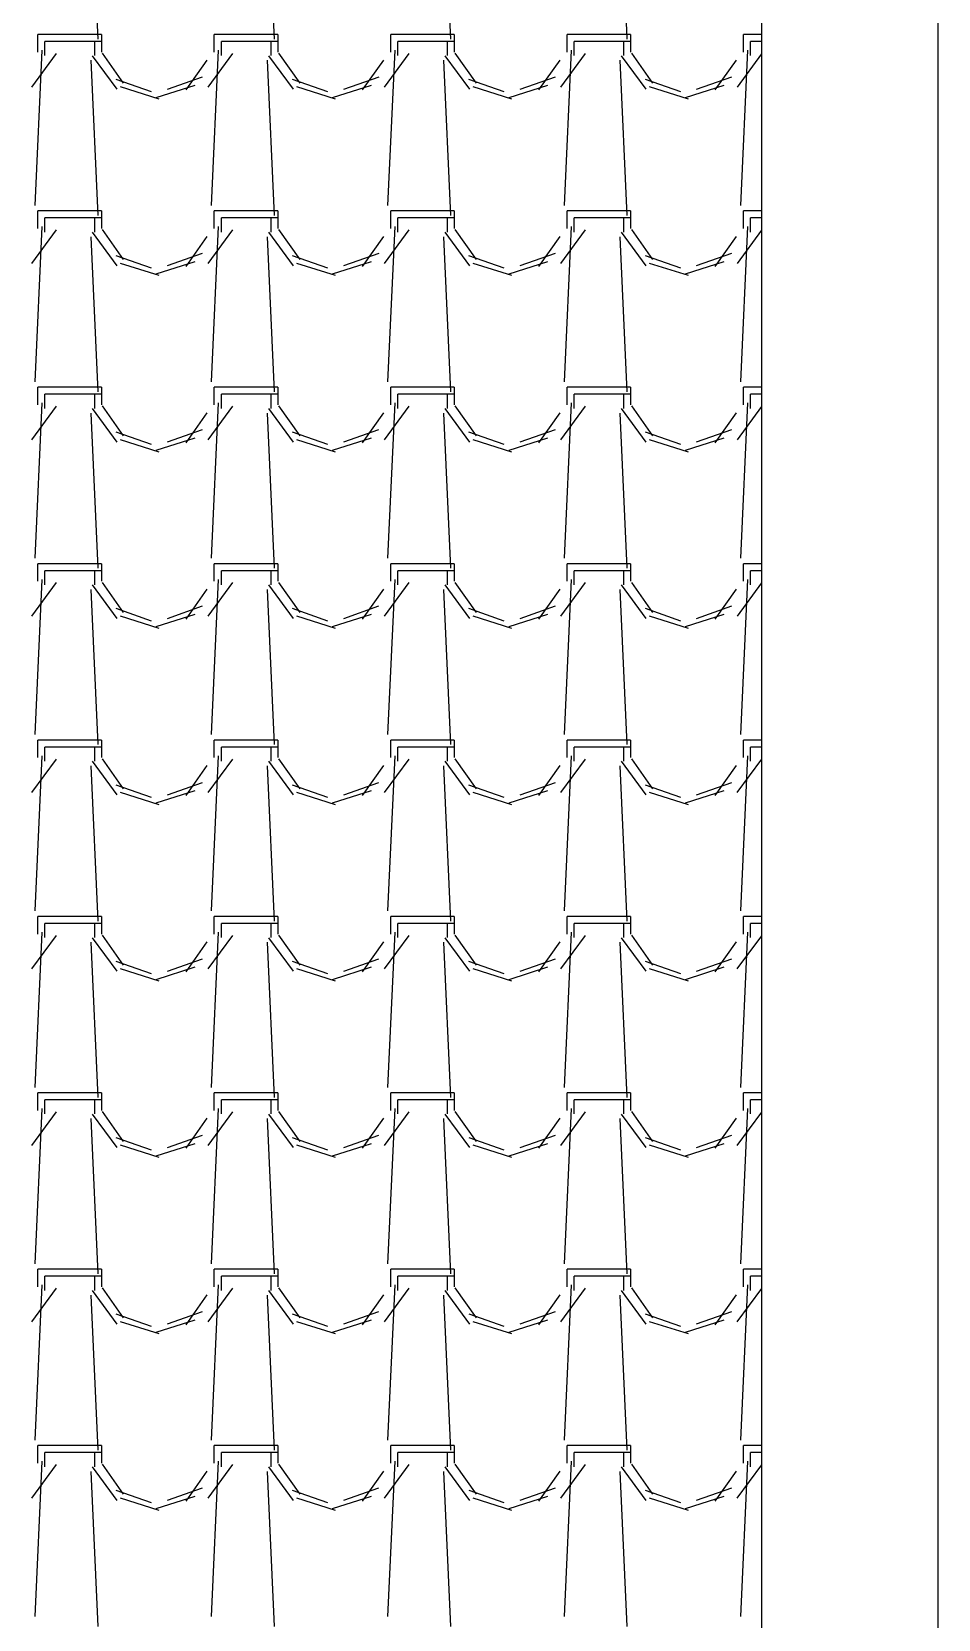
# Model space of a CAD drawing. Header units: millimetres. Extents: x 3923 to 4007, y 744 to 863.
# Drawn here: x 3939.782 to 3941.093, y 848.803 to 851.1 of the extents above; entities that cross this region are included whole.
import ezdxf

# ---------------------------------------------------------------- set-up
doc = ezdxf.new("R2010")
doc.units = ezdxf.units.MM
doc.layers.add('-HIDRO', color=8, linetype='Continuous')

msp = doc.modelspace()

# ---------------------------------------------------------------- linework, layer by layer
at = {"layer": '-HIDRO'}
for p, q in [((3940.838, 846.6512), (3940.838, 854.816)), ((3941.0931, 842.3136), (3941.0931, 854.816))]:
    msp.add_line(p, q, dxfattribs=at)
at = {"layer": '-HIDRO', "linetype": 'Continuous'}
for p, q in [((3939.8672, 851.3135), (3939.8774, 851.089)), ((3940.1224, 851.3135), (3940.1326, 851.089)), ((3940.3775, 851.3135), (3940.3877, 851.089)), ((3940.6327, 851.3135), (3940.6429, 851.089)), ((3939.8725, 851.0957), (3939.7908, 851.0957)), ((3939.7908, 851.0702), (3939.7908, 851.0957)), ((3939.8725, 851.0855), (3939.801, 851.0855)), ((3939.801, 851.0651), (3939.801, 851.0855)), ((3939.8827, 851.0957), (3939.8725, 851.0957)), ((3939.8725, 851.0855), (3939.8725, 851.0651)), ((3939.8827, 851.0855), (3939.8725, 851.0855)), ((3939.8827, 851.0957), (3939.8827, 851.0702)), ((3940.1276, 851.0957), (3940.046, 851.0957)), ((3940.046, 851.0702), (3940.046, 851.0957)), ((3940.1276, 851.0855), (3940.0562, 851.0855)), ((3940.0562, 851.0651), (3940.0562, 851.0855)), ((3940.1378, 851.0957), (3940.1276, 851.0957)), ((3940.1276, 851.0855), (3940.1276, 851.0651)), ((3940.1378, 851.0855), (3940.1276, 851.0855)), ((3940.1378, 851.0957), (3940.1378, 851.0702)), ((3940.3828, 851.0957), (3940.3011, 851.0957)), ((3940.3011, 851.0702), (3940.3011, 851.0957)), ((3940.3828, 851.0855), (3940.3113, 851.0855)), ((3940.3113, 851.0651), (3940.3113, 851.0855)), ((3940.393, 851.0957), (3940.3828, 851.0957)), ((3940.3828, 851.0855), (3940.3828, 851.0651)), ((3940.393, 851.0855), (3940.3828, 851.0855)), ((3940.393, 851.0957), (3940.393, 851.0702)), ((3940.6379, 851.0957), (3940.5563, 851.0957)), ((3940.5563, 851.0702), (3940.5563, 851.0957)), ((3940.6379, 851.0855), (3940.5665, 851.0855)), ((3940.5665, 851.0651), (3940.5665, 851.0855)), ((3940.6481, 851.0957), (3940.6379, 851.0957)), ((3940.6379, 851.0855), (3940.6379, 851.0651)), ((3940.6481, 851.0855), (3940.6379, 851.0855)), ((3940.6481, 851.0957), (3940.6481, 851.0702)), ((3940.838, 851.0957), (3940.8114, 851.0957)), ((3940.8114, 851.0702), (3940.8114, 851.0957)), ((3940.838, 851.0855), (3940.8216, 851.0855)), ((3940.8216, 851.0651), (3940.8216, 851.0855)), ((3939.782, 851.0197), (3939.8177, 851.0682)), ((3939.7966, 851.073), (3939.7864, 850.8484)), ((3939.8672, 851.0584), (3939.8774, 850.8338)), ((3939.8691, 851.0649), (3939.9048, 851.0164)), ((3939.8838, 851.0687), (3939.9144, 851.0253)), ((3940.0052, 851.0154), (3940.0358, 851.0587)), ((3940.0371, 851.0197), (3940.0728, 851.0682)), ((3940.0518, 851.073), (3940.0416, 850.8484)), ((3940.1224, 851.0584), (3940.1326, 850.8338)), ((3940.1242, 851.0649), (3940.16, 851.0164)), ((3940.139, 851.0687), (3940.1696, 851.0253)), ((3940.2603, 851.0154), (3940.291, 851.0587)), ((3940.2923, 851.0197), (3940.328, 851.0682)), ((3940.307, 851.073), (3940.2967, 850.8484)), ((3940.3775, 851.0584), (3940.3877, 850.8338)), ((3940.3794, 851.0649), (3940.4151, 851.0164)), ((3940.3941, 851.0687), (3940.4247, 851.0253)), ((3940.5155, 851.0154), (3940.5461, 851.0587)), ((3940.5474, 851.0197), (3940.5831, 851.0682)), ((3940.5621, 851.073), (3940.5519, 850.8484)), ((3940.6327, 851.0584), (3940.6429, 850.8338)), ((3940.6345, 851.0649), (3940.6703, 851.0164)), ((3940.6493, 851.0687), (3940.6799, 851.0253)), ((3940.7706, 851.0154), (3940.8013, 851.0587)), ((3940.8026, 851.0197), (3940.838, 851.0678)), ((3940.8173, 851.073), (3940.8071, 850.8484)), ((3939.9036, 851.031), (3939.9547, 851.0132)), ((3939.9781, 851.0166), (3940.0291, 851.0344)), ((3940.1588, 851.031), (3940.2098, 851.0132)), ((3940.2332, 851.0166), (3940.2843, 851.0344)), ((3940.4139, 851.031), (3940.465, 851.0132)), ((3940.4884, 851.0166), (3940.5394, 851.0344)), ((3940.6691, 851.031), (3940.7201, 851.0132)), ((3940.7435, 851.0166), (3940.7946, 851.0344)), ((3939.9096, 851.0203), (3939.9658, 851.0024)), ((3939.962, 851.0047), (3940.0182, 851.0225)), ((3940.1648, 851.0203), (3940.2209, 851.0024)), ((3940.2172, 851.0047), (3940.2733, 851.0225)), ((3940.4199, 851.0203), (3940.4761, 851.0024)), ((3940.4723, 851.0047), (3940.5285, 851.0225)), ((3940.6751, 851.0203), (3940.7312, 851.0024)), ((3940.7275, 851.0047), (3940.7836, 851.0225)), ((3939.8725, 850.8405), (3939.7908, 850.8405)), ((3939.7908, 850.815), (3939.7908, 850.8405)), ((3939.8725, 850.8303), (3939.801, 850.8303)), ((3939.801, 850.8099), (3939.801, 850.8303)), ((3939.8827, 850.8405), (3939.8725, 850.8405)), ((3939.8725, 850.8303), (3939.8725, 850.8099)), ((3939.8827, 850.8303), (3939.8725, 850.8303)), ((3939.8827, 850.8405), (3939.8827, 850.815)), ((3940.1276, 850.8405), (3940.046, 850.8405)), ((3940.046, 850.815), (3940.046, 850.8405)), ((3940.1276, 850.8303), (3940.0562, 850.8303)), ((3940.0562, 850.8099), (3940.0562, 850.8303)), ((3940.1378, 850.8405), (3940.1276, 850.8405)), ((3940.1276, 850.8303), (3940.1276, 850.8099)), ((3940.1378, 850.8303), (3940.1276, 850.8303)), ((3940.1378, 850.8405), (3940.1378, 850.815)), ((3940.3828, 850.8405), (3940.3011, 850.8405)), ((3940.3011, 850.815), (3940.3011, 850.8405)), ((3940.3828, 850.8303), (3940.3113, 850.8303)), ((3940.3113, 850.8099), (3940.3113, 850.8303)), ((3940.393, 850.8405), (3940.3828, 850.8405)), ((3940.3828, 850.8303), (3940.3828, 850.8099)), ((3940.393, 850.8303), (3940.3828, 850.8303)), ((3940.393, 850.8405), (3940.393, 850.815)), ((3940.6379, 850.8405), (3940.5563, 850.8405)), ((3940.5563, 850.815), (3940.5563, 850.8405)), ((3940.6379, 850.8303), (3940.5665, 850.8303)), ((3940.5665, 850.8099), (3940.5665, 850.8303)), ((3940.6481, 850.8405), (3940.6379, 850.8405)), ((3940.6379, 850.8303), (3940.6379, 850.8099)), ((3940.6481, 850.8303), (3940.6379, 850.8303)), ((3940.6481, 850.8405), (3940.6481, 850.815)), ((3940.838, 850.8405), (3940.8114, 850.8405)), ((3940.8114, 850.815), (3940.8114, 850.8405)), ((3940.838, 850.8303), (3940.8216, 850.8303)), ((3940.8216, 850.8099), (3940.8216, 850.8303)), ((3939.782, 850.7646), (3939.8177, 850.8131)), ((3939.7966, 850.8178), (3939.7864, 850.5933)), ((3939.8672, 850.8032), (3939.8774, 850.5787)), ((3939.8691, 850.8097), (3939.9048, 850.7612)), ((3939.8838, 850.8135), (3939.9144, 850.7701)), ((3940.0052, 850.7602), (3940.0358, 850.8036)), ((3940.0371, 850.7646), (3940.0728, 850.8131)), ((3940.0518, 850.8178), (3940.0416, 850.5933)), ((3940.1224, 850.8032), (3940.1326, 850.5787)), ((3940.1242, 850.8097), (3940.16, 850.7612)), ((3940.139, 850.8135), (3940.1696, 850.7701)), ((3940.2603, 850.7602), (3940.291, 850.8036)), ((3940.2923, 850.7646), (3940.328, 850.8131)), ((3940.307, 850.8178), (3940.2967, 850.5933)), ((3940.3775, 850.8032), (3940.3877, 850.5787)), ((3940.3794, 850.8097), (3940.4151, 850.7612)), ((3940.3941, 850.8135), (3940.4247, 850.7701)), ((3940.5155, 850.7602), (3940.5461, 850.8036)), ((3940.5474, 850.7646), (3940.5831, 850.8131)), ((3940.5621, 850.8178), (3940.5519, 850.5933)), ((3940.6327, 850.8032), (3940.6429, 850.5787)), ((3940.6345, 850.8097), (3940.6703, 850.7612)), ((3940.6493, 850.8135), (3940.6799, 850.7701)), ((3940.7707, 850.7602), (3940.8013, 850.8036)), ((3940.8026, 850.7646), (3940.838, 850.8127)), ((3940.8173, 850.8178), (3940.8071, 850.5933)), ((3939.9036, 850.7759), (3939.9547, 850.758)), ((3939.9781, 850.7614), (3940.0291, 850.7793)), ((3940.1588, 850.7759), (3940.2098, 850.758)), ((3940.2332, 850.7614), (3940.2843, 850.7793)), ((3940.4139, 850.7759), (3940.465, 850.758)), ((3940.4884, 850.7614), (3940.5394, 850.7793)), ((3940.6691, 850.7759), (3940.7201, 850.758)), ((3940.7435, 850.7614), (3940.7945, 850.7793)), ((3939.9096, 850.7651), (3939.9658, 850.7473)), ((3939.962, 850.7495), (3940.0182, 850.7674)), ((3940.1648, 850.7651), (3940.2209, 850.7473)), ((3940.2172, 850.7495), (3940.2733, 850.7674)), ((3940.4199, 850.7651), (3940.4761, 850.7473)), ((3940.4723, 850.7495), (3940.5285, 850.7674)), ((3940.6751, 850.7651), (3940.7312, 850.7473)), ((3940.7275, 850.7495), (3940.7836, 850.7674)), ((3939.8725, 850.5854), (3939.7908, 850.5854)), ((3939.7908, 850.5599), (3939.7908, 850.5854)), ((3939.8725, 850.5752), (3939.801, 850.5752)), ((3939.801, 850.5548), (3939.801, 850.5752)), ((3939.8827, 850.5854), (3939.8725, 850.5854)), ((3939.8725, 850.5752), (3939.8725, 850.5548)), ((3939.8827, 850.5752), (3939.8725, 850.5752)), ((3939.8827, 850.5854), (3939.8827, 850.5599)), ((3940.1276, 850.5854), (3940.046, 850.5854)), ((3940.046, 850.5599), (3940.046, 850.5854)), ((3940.1276, 850.5752), (3940.0562, 850.5752)), ((3940.0562, 850.5548), (3940.0562, 850.5752)), ((3940.1378, 850.5854), (3940.1276, 850.5854)), ((3940.1276, 850.5752), (3940.1276, 850.5548)), ((3940.1378, 850.5752), (3940.1276, 850.5752)), ((3940.1378, 850.5854), (3940.1378, 850.5599)), ((3940.3828, 850.5854), (3940.3011, 850.5854)), ((3940.3011, 850.5599), (3940.3011, 850.5854)), ((3940.3828, 850.5752), (3940.3113, 850.5752)), ((3940.3113, 850.5548), (3940.3113, 850.5752)), ((3940.393, 850.5854), (3940.3828, 850.5854)), ((3940.3828, 850.5752), (3940.3828, 850.5548)), ((3940.393, 850.5752), (3940.3828, 850.5752)), ((3940.393, 850.5854), (3940.393, 850.5599)), ((3940.6379, 850.5854), (3940.5563, 850.5854)), ((3940.5563, 850.5599), (3940.5563, 850.5854)), ((3940.6379, 850.5752), (3940.5665, 850.5752)), ((3940.5665, 850.5548), (3940.5665, 850.5752)), ((3940.6481, 850.5854), (3940.6379, 850.5854)), ((3940.6379, 850.5752), (3940.6379, 850.5548)), ((3940.6481, 850.5752), (3940.6379, 850.5752)), ((3940.6481, 850.5854), (3940.6481, 850.5599)), ((3940.838, 850.5854), (3940.8114, 850.5854)), ((3940.8114, 850.5599), (3940.8114, 850.5854)), ((3940.838, 850.5752), (3940.8216, 850.5752)), ((3940.8216, 850.5548), (3940.8216, 850.5752)), ((3939.782, 850.5094), (3939.8177, 850.5579)), ((3939.7966, 850.5627), (3939.7864, 850.3381)), ((3939.8672, 850.5481), (3939.8774, 850.3235)), ((3939.8691, 850.5546), (3939.9048, 850.5061)), ((3939.8838, 850.5584), (3939.9144, 850.515)), ((3940.0052, 850.5051), (3940.0358, 850.5484)), ((3940.0371, 850.5094), (3940.0728, 850.5579)), ((3940.0518, 850.5627), (3940.0416, 850.3381)), ((3940.1224, 850.5481), (3940.1326, 850.3235)), ((3940.1243, 850.5546), (3940.16, 850.5061)), ((3940.139, 850.5584), (3940.1696, 850.515)), ((3940.2603, 850.5051), (3940.291, 850.5484)), ((3940.2923, 850.5094), (3940.328, 850.5579)), ((3940.307, 850.5627), (3940.2967, 850.3381)), ((3940.3775, 850.5481), (3940.3877, 850.3235)), ((3940.3794, 850.5546), (3940.4151, 850.5061)), ((3940.3941, 850.5584), (3940.4247, 850.515)), ((3940.5155, 850.5051), (3940.5461, 850.5484)), ((3940.5474, 850.5094), (3940.5831, 850.5579)), ((3940.5621, 850.5627), (3940.5519, 850.3381)), ((3940.6327, 850.5481), (3940.6429, 850.3235)), ((3940.6345, 850.5546), (3940.6703, 850.5061)), ((3940.6493, 850.5584), (3940.6799, 850.515)), ((3940.7707, 850.5051), (3940.8013, 850.5485)), ((3940.8026, 850.5094), (3940.838, 850.5575)), ((3940.8173, 850.5627), (3940.8071, 850.3381)), ((3939.9781, 850.5063), (3940.0291, 850.5241)), ((3940.2332, 850.5063), (3940.2842, 850.5241)), ((3940.4884, 850.5063), (3940.5394, 850.5241)), ((3940.7435, 850.5063), (3940.7945, 850.5241)), ((3939.9036, 850.5207), (3939.9547, 850.5029)), ((3939.9096, 850.51), (3939.9658, 850.4921)), ((3939.962, 850.4944), (3940.0182, 850.5122)), ((3940.1588, 850.5207), (3940.2098, 850.5029)), ((3940.1648, 850.51), (3940.2209, 850.4921)), ((3940.2172, 850.4944), (3940.2733, 850.5122)), ((3940.4139, 850.5207), (3940.465, 850.5029)), ((3940.4199, 850.51), (3940.4761, 850.4921)), ((3940.4723, 850.4944), (3940.5285, 850.5122)), ((3940.6691, 850.5207), (3940.7201, 850.5029)), ((3940.6751, 850.51), (3940.7312, 850.4921)), ((3940.7275, 850.4944), (3940.7836, 850.5122)), ((3939.8725, 850.3302), (3939.7908, 850.3302)), ((3939.7908, 850.3047), (3939.7908, 850.3302)), ((3939.8725, 850.32), (3939.801, 850.32)), ((3939.801, 850.2996), (3939.801, 850.32)), ((3939.8827, 850.3302), (3939.8725, 850.3302)), ((3939.8725, 850.32), (3939.8725, 850.2996)), ((3939.8827, 850.32), (3939.8725, 850.32)), ((3939.8827, 850.3302), (3939.8827, 850.3047)), ((3940.1276, 850.3302), (3940.046, 850.3302)), ((3940.046, 850.3047), (3940.046, 850.3302)), ((3940.1276, 850.32), (3940.0562, 850.32)), ((3940.0562, 850.2996), (3940.0562, 850.32)), ((3940.1378, 850.3302), (3940.1276, 850.3302)), ((3940.1276, 850.32), (3940.1276, 850.2996)), ((3940.1378, 850.32), (3940.1276, 850.32)), ((3940.1378, 850.3302), (3940.1378, 850.3047)), ((3940.3828, 850.3302), (3940.3011, 850.3302)), ((3940.3011, 850.3047), (3940.3011, 850.3302)), ((3940.3828, 850.32), (3940.3113, 850.32)), ((3940.3113, 850.2996), (3940.3113, 850.32)), ((3940.393, 850.3302), (3940.3828, 850.3302)), ((3940.3828, 850.32), (3940.3828, 850.2996)), ((3940.393, 850.32), (3940.3828, 850.32)), ((3940.393, 850.3302), (3940.393, 850.3047)), ((3940.6379, 850.3302), (3940.5563, 850.3302)), ((3940.5563, 850.3047), (3940.5563, 850.3302)), ((3940.6379, 850.32), (3940.5665, 850.32)), ((3940.5665, 850.2996), (3940.5665, 850.32)), ((3940.6481, 850.3302), (3940.6379, 850.3302)), ((3940.6379, 850.32), (3940.6379, 850.2996)), ((3940.6481, 850.32), (3940.6379, 850.32)), ((3940.6481, 850.3302), (3940.6481, 850.3047)), ((3940.838, 850.3302), (3940.8114, 850.3302)), ((3940.8114, 850.3047), (3940.8114, 850.3302)), ((3940.838, 850.32), (3940.8216, 850.32)), ((3940.8216, 850.2996), (3940.8216, 850.32)), ((3939.782, 850.2543), (3939.8177, 850.3028)), ((3939.7966, 850.3075), (3939.7864, 850.083)), ((3939.8672, 850.2929), (3939.8774, 850.0684)), ((3939.8691, 850.2994), (3939.9048, 850.2509)), ((3939.8838, 850.3032), (3939.9144, 850.2598)), ((3940.0052, 850.2499), (3940.0358, 850.2933)), ((3940.0371, 850.2543), (3940.0728, 850.3028)), ((3940.0518, 850.3075), (3940.0416, 850.083)), ((3940.1224, 850.2929), (3940.1326, 850.0684)), ((3940.1243, 850.2994), (3940.16, 850.2509)), ((3940.139, 850.3032), (3940.1696, 850.2598)), ((3940.2603, 850.2499), (3940.291, 850.2933)), ((3940.2923, 850.2543), (3940.328, 850.3028)), ((3940.307, 850.3075), (3940.2967, 850.083)), ((3940.3775, 850.2929), (3940.3877, 850.0684)), ((3940.3794, 850.2994), (3940.4151, 850.2509)), ((3940.3941, 850.3032), (3940.4247, 850.2598)), ((3940.5155, 850.2499), (3940.5461, 850.2933)), ((3940.5474, 850.2543), (3940.5831, 850.3028)), ((3940.5621, 850.3075), (3940.5519, 850.083)), ((3940.6327, 850.2929), (3940.6429, 850.0684)), ((3940.6345, 850.2994), (3940.6703, 850.2509)), ((3940.6493, 850.3032), (3940.6799, 850.2598)), ((3940.7707, 850.2499), (3940.8013, 850.2933)), ((3940.8026, 850.2543), (3940.838, 850.3024)), ((3940.8173, 850.3075), (3940.8071, 850.083)), ((3939.9036, 850.2656), (3939.9547, 850.2477)), ((3939.9096, 850.2548), (3939.9658, 850.237)), ((3939.962, 850.2392), (3940.0182, 850.2571)), ((3939.9781, 850.2511), (3940.0291, 850.269)), ((3940.1588, 850.2656), (3940.2098, 850.2477)), ((3940.1648, 850.2548), (3940.2209, 850.237)), ((3940.2172, 850.2392), (3940.2733, 850.2571)), ((3940.2332, 850.2511), (3940.2842, 850.269)), ((3940.4139, 850.2656), (3940.465, 850.2477)), ((3940.4199, 850.2548), (3940.4761, 850.237)), ((3940.4723, 850.2392), (3940.5285, 850.2571)), ((3940.4884, 850.2511), (3940.5394, 850.269)), ((3940.6691, 850.2656), (3940.7201, 850.2477)), ((3940.6751, 850.2548), (3940.7312, 850.237)), ((3940.7275, 850.2392), (3940.7836, 850.2571)), ((3940.7435, 850.2511), (3940.7945, 850.269)), ((3939.8725, 850.0751), (3939.7908, 850.0751)), ((3939.7908, 850.0496), (3939.7908, 850.0751)), ((3939.8725, 850.0649), (3939.801, 850.0649)), ((3939.801, 850.0445), (3939.801, 850.0649)), ((3939.8827, 850.0751), (3939.8725, 850.0751)), ((3939.8725, 850.0649), (3939.8725, 850.0445)), ((3939.8827, 850.0649), (3939.8725, 850.0649)), ((3939.8827, 850.0751), (3939.8827, 850.0496)), ((3940.1276, 850.0751), (3940.046, 850.0751)), ((3940.046, 850.0496), (3940.046, 850.0751)), ((3940.1276, 850.0649), (3940.0562, 850.0649)), ((3940.0562, 850.0445), (3940.0562, 850.0649)), ((3940.1378, 850.0751), (3940.1276, 850.0751)), ((3940.1276, 850.0649), (3940.1276, 850.0445)), ((3940.1378, 850.0649), (3940.1276, 850.0649)), ((3940.1378, 850.0751), (3940.1378, 850.0496)), ((3940.3828, 850.0751), (3940.3011, 850.0751)), ((3940.3011, 850.0496), (3940.3011, 850.0751)), ((3940.3828, 850.0649), (3940.3113, 850.0649)), ((3940.3113, 850.0445), (3940.3113, 850.0649)), ((3940.393, 850.0751), (3940.3828, 850.0751)), ((3940.3828, 850.0649), (3940.3828, 850.0445)), ((3940.393, 850.0649), (3940.3828, 850.0649)), ((3940.393, 850.0751), (3940.393, 850.0496)), ((3940.6379, 850.0751), (3940.5563, 850.0751)), ((3940.5563, 850.0496), (3940.5563, 850.0751)), ((3940.6379, 850.0649), (3940.5665, 850.0649)), ((3940.5665, 850.0445), (3940.5665, 850.0649)), ((3940.6481, 850.0751), (3940.6379, 850.0751)), ((3940.6379, 850.0649), (3940.6379, 850.0445)), ((3940.6481, 850.0649), (3940.6379, 850.0649)), ((3940.6481, 850.0751), (3940.6481, 850.0496)), ((3940.838, 850.0751), (3940.8114, 850.0751)), ((3940.8114, 850.0496), (3940.8114, 850.0751)), ((3940.838, 850.0649), (3940.8216, 850.0649)), ((3940.8216, 850.0445), (3940.8216, 850.0649)), ((3939.782, 849.9991), (3939.8177, 850.0476)), ((3939.7966, 850.0524), (3939.7864, 849.8278)), ((3939.8691, 850.0443), (3939.9048, 849.9958)), ((3939.8838, 850.0481), (3939.9144, 850.0047)), ((3940.0371, 849.9991), (3940.0728, 850.0476)), ((3940.0518, 850.0524), (3940.0416, 849.8278)), ((3940.1243, 850.0443), (3940.16, 849.9958)), ((3940.139, 850.0481), (3940.1696, 850.0047)), ((3940.2923, 849.9991), (3940.328, 850.0476)), ((3940.307, 850.0524), (3940.2967, 849.8278)), ((3940.3794, 850.0443), (3940.4151, 849.9958)), ((3940.3941, 850.0481), (3940.4247, 850.0047)), ((3940.5474, 849.9991), (3940.5831, 850.0476)), ((3940.5621, 850.0524), (3940.5519, 849.8278)), ((3940.6345, 850.0443), (3940.6703, 849.9958)), ((3940.6493, 850.0481), (3940.6799, 850.0047)), ((3940.8025, 849.9991), (3940.838, 850.0472)), ((3940.8173, 850.0524), (3940.8071, 849.8278)), ((3939.8672, 850.0378), (3939.8774, 849.8132)), ((3940.0052, 849.9948), (3940.0358, 850.0381)), ((3940.1224, 850.0378), (3940.1326, 849.8132)), ((3940.2604, 849.9948), (3940.291, 850.0381)), ((3940.3775, 850.0378), (3940.3877, 849.8132)), ((3940.5155, 849.9948), (3940.5461, 850.0382)), ((3940.6327, 850.0378), (3940.6429, 849.8132)), ((3940.7707, 849.9948), (3940.8013, 850.0382)), ((3939.9036, 850.0104), (3939.9547, 849.9926)), ((3939.9096, 849.9997), (3939.9658, 849.9818)), ((3939.962, 849.9841), (3940.0182, 850.0019)), ((3939.9781, 849.9959), (3940.0291, 850.0138)), ((3940.1588, 850.0104), (3940.2098, 849.9926)), ((3940.1648, 849.9997), (3940.2209, 849.9818)), ((3940.2172, 849.9841), (3940.2733, 850.0019)), ((3940.2332, 849.9959), (3940.2842, 850.0138)), ((3940.4139, 850.0104), (3940.465, 849.9926)), ((3940.4199, 849.9997), (3940.4761, 849.9818)), ((3940.4723, 849.9841), (3940.5285, 850.0019)), ((3940.4884, 849.9959), (3940.5394, 850.0138)), ((3940.6691, 850.0104), (3940.7201, 849.9926)), ((3940.6751, 849.9997), (3940.7312, 849.9818)), ((3940.7275, 849.9841), (3940.7836, 850.0019)), ((3940.7435, 849.9959), (3940.7945, 850.0138)), ((3939.8725, 849.8199), (3939.7908, 849.8199)), ((3939.7908, 849.7944), (3939.7908, 849.8199)), ((3939.8827, 849.8199), (3939.8725, 849.8199)), ((3939.8827, 849.8199), (3939.8827, 849.7944)), ((3940.1276, 849.8199), (3940.046, 849.8199)), ((3940.046, 849.7944), (3940.046, 849.8199)), ((3940.1378, 849.8199), (3940.1276, 849.8199)), ((3940.1378, 849.8199), (3940.1378, 849.7944)), ((3940.3828, 849.8199), (3940.3011, 849.8199)), ((3940.3011, 849.7944), (3940.3011, 849.8199)), ((3940.393, 849.8199), (3940.3828, 849.8199)), ((3940.393, 849.8199), (3940.393, 849.7944)), ((3940.6379, 849.8199), (3940.5563, 849.8199)), ((3940.5563, 849.7944), (3940.5563, 849.8199)), ((3940.6481, 849.8199), (3940.6379, 849.8199)), ((3940.6481, 849.8199), (3940.6481, 849.7944)), ((3940.838, 849.8199), (3940.8114, 849.8199)), ((3940.8114, 849.7944), (3940.8114, 849.8199)), ((3939.782, 849.744), (3939.8177, 849.7925)), ((3939.7966, 849.7972), (3939.7864, 849.5727)), ((3939.8725, 849.8097), (3939.801, 849.8097)), ((3939.801, 849.7893), (3939.801, 849.8097)), ((3939.8691, 849.7891), (3939.9048, 849.7406)), ((3939.8725, 849.8097), (3939.8725, 849.7893)), ((3939.8827, 849.8097), (3939.8725, 849.8097)), ((3939.8838, 849.7929), (3939.9144, 849.7495)), ((3940.0371, 849.744), (3940.0728, 849.7925)), ((3940.0518, 849.7972), (3940.0416, 849.5727)), ((3940.1276, 849.8097), (3940.0562, 849.8097)), ((3940.0562, 849.7893), (3940.0562, 849.8097)), ((3940.1243, 849.7891), (3940.16, 849.7406)), ((3940.1276, 849.8097), (3940.1276, 849.7893)), ((3940.1378, 849.8097), (3940.1276, 849.8097)), ((3940.139, 849.7929), (3940.1696, 849.7495)), ((3940.2923, 849.744), (3940.328, 849.7925)), ((3940.307, 849.7972), (3940.2967, 849.5727)), ((3940.3828, 849.8097), (3940.3113, 849.8097)), ((3940.3113, 849.7893), (3940.3113, 849.8097)), ((3940.3794, 849.7891), (3940.4151, 849.7406)), ((3940.3828, 849.8097), (3940.3828, 849.7893)), ((3940.393, 849.8097), (3940.3828, 849.8097)), ((3940.3941, 849.7929), (3940.4247, 849.7495)), ((3940.5474, 849.744), (3940.5831, 849.7925)), ((3940.5621, 849.7972), (3940.5519, 849.5727)), ((3940.6379, 849.8097), (3940.5665, 849.8097)), ((3940.5665, 849.7893), (3940.5665, 849.8097)), ((3940.6346, 849.7891), (3940.6703, 849.7406)), ((3940.6379, 849.8097), (3940.6379, 849.7893)), ((3940.6481, 849.8097), (3940.6379, 849.8097)), ((3940.6493, 849.7929), (3940.6799, 849.7495)), ((3940.8025, 849.744), (3940.838, 849.7921)), ((3940.8173, 849.7972), (3940.8071, 849.5727)), ((3940.838, 849.8097), (3940.8216, 849.8097)), ((3940.8216, 849.7893), (3940.8216, 849.8097)), ((3939.8672, 849.7826), (3939.8774, 849.5581)), ((3940.0052, 849.7396), (3940.0358, 849.783)), ((3940.1224, 849.7826), (3940.1326, 849.5581)), ((3940.2604, 849.7396), (3940.291, 849.783)), ((3940.3775, 849.7826), (3940.3877, 849.5581)), ((3940.5155, 849.7396), (3940.5461, 849.783)), ((3940.6327, 849.7826), (3940.6429, 849.5581)), ((3940.7707, 849.7396), (3940.8013, 849.783)), ((3939.9037, 849.7553), (3939.9547, 849.7374)), ((3939.9096, 849.7445), (3939.9658, 849.7267)), ((3939.962, 849.7289), (3940.0182, 849.7468)), ((3939.9781, 849.7408), (3940.0291, 849.7587)), ((3940.1588, 849.7553), (3940.2098, 849.7374)), ((3940.1648, 849.7445), (3940.2209, 849.7267)), ((3940.2172, 849.7289), (3940.2733, 849.7468)), ((3940.2332, 849.7408), (3940.2842, 849.7587)), ((3940.4139, 849.7553), (3940.465, 849.7374)), ((3940.4199, 849.7445), (3940.4761, 849.7267)), ((3940.4723, 849.7289), (3940.5285, 849.7468)), ((3940.4884, 849.7408), (3940.5394, 849.7587)), ((3940.6691, 849.7553), (3940.7201, 849.7374)), ((3940.6751, 849.7445), (3940.7312, 849.7267)), ((3940.7275, 849.7289), (3940.7836, 849.7468)), ((3940.7435, 849.7408), (3940.7945, 849.7587)), ((3939.8725, 849.5648), (3939.7908, 849.5648)), ((3939.7908, 849.5393), (3939.7908, 849.5648)), ((3939.8827, 849.5648), (3939.8725, 849.5648)), ((3939.8827, 849.5648), (3939.8827, 849.5393)), ((3940.1276, 849.5648), (3940.046, 849.5648)), ((3940.046, 849.5393), (3940.046, 849.5648)), ((3940.1378, 849.5648), (3940.1276, 849.5648)), ((3940.1378, 849.5648), (3940.1378, 849.5393)), ((3940.3828, 849.5648), (3940.3011, 849.5648)), ((3940.3011, 849.5393), (3940.3011, 849.5648)), ((3940.393, 849.5648), (3940.3828, 849.5648)), ((3940.393, 849.5648), (3940.393, 849.5393)), ((3940.6379, 849.5648), (3940.5563, 849.5648)), ((3940.5563, 849.5393), (3940.5563, 849.5648)), ((3940.6481, 849.5648), (3940.6379, 849.5648)), ((3940.6481, 849.5648), (3940.6481, 849.5393)), ((3940.838, 849.5648), (3940.8114, 849.5648)), ((3940.8114, 849.5393), (3940.8114, 849.5648)), ((3939.782, 849.4888), (3939.8177, 849.5373)), ((3939.7966, 849.5421), (3939.7864, 849.3175)), ((3939.8725, 849.5546), (3939.801, 849.5546)), ((3939.801, 849.5342), (3939.801, 849.5546)), ((3939.8725, 849.5546), (3939.8725, 849.5342)), ((3939.8827, 849.5546), (3939.8725, 849.5546)), ((3939.8838, 849.5378), (3939.9144, 849.4944)), ((3940.0371, 849.4888), (3940.0728, 849.5373)), ((3940.0518, 849.5421), (3940.0416, 849.3175)), ((3940.1276, 849.5546), (3940.0562, 849.5546)), ((3940.0562, 849.5342), (3940.0562, 849.5546)), ((3940.1276, 849.5546), (3940.1276, 849.5342)), ((3940.1378, 849.5546), (3940.1276, 849.5546)), ((3940.139, 849.5378), (3940.1696, 849.4944)), ((3940.2922, 849.4888), (3940.328, 849.5373)), ((3940.307, 849.5421), (3940.2967, 849.3175)), ((3940.3828, 849.5546), (3940.3113, 849.5546)), ((3940.3113, 849.5342), (3940.3113, 849.5546)), ((3940.3828, 849.5546), (3940.3828, 849.5342)), ((3940.393, 849.5546), (3940.3828, 849.5546)), ((3940.3941, 849.5378), (3940.4247, 849.4944)), ((3940.5474, 849.4888), (3940.5831, 849.5373)), ((3940.5621, 849.5421), (3940.5519, 849.3175)), ((3940.6379, 849.5546), (3940.5665, 849.5546)), ((3940.5665, 849.5342), (3940.5665, 849.5546)), ((3940.6379, 849.5546), (3940.6379, 849.5342)), ((3940.6481, 849.5546), (3940.6379, 849.5546)), ((3940.6493, 849.5378), (3940.6799, 849.4944)), ((3940.8025, 849.4888), (3940.838, 849.5369)), ((3940.8173, 849.5421), (3940.8071, 849.3175)), ((3940.838, 849.5546), (3940.8216, 849.5546)), ((3940.8216, 849.5342), (3940.8216, 849.5546)), ((3939.8672, 849.5275), (3939.8774, 849.3029)), ((3939.8691, 849.534), (3939.9048, 849.4855)), ((3940.0052, 849.4845), (3940.0358, 849.5279)), ((3940.1224, 849.5275), (3940.1326, 849.3029)), ((3940.1243, 849.534), (3940.16, 849.4855)), ((3940.2604, 849.4845), (3940.291, 849.5279)), ((3940.3775, 849.5275), (3940.3877, 849.3029)), ((3940.3794, 849.534), (3940.4151, 849.4855)), ((3940.5155, 849.4845), (3940.5461, 849.5279)), ((3940.6327, 849.5275), (3940.6429, 849.3029)), ((3940.6346, 849.534), (3940.6703, 849.4855)), ((3940.7707, 849.4845), (3940.8013, 849.5279)), ((3939.9037, 849.5001), (3939.9547, 849.4823)), ((3939.9096, 849.4894), (3939.9658, 849.4715)), ((3939.962, 849.4738), (3940.0182, 849.4916)), ((3939.9781, 849.4856), (3940.0291, 849.5035)), ((3940.1588, 849.5001), (3940.2098, 849.4823)), ((3940.1648, 849.4894), (3940.2209, 849.4715)), ((3940.2172, 849.4738), (3940.2733, 849.4916)), ((3940.2332, 849.4856), (3940.2842, 849.5035)), ((3940.414, 849.5001), (3940.465, 849.4823)), ((3940.4199, 849.4894), (3940.4761, 849.4715)), ((3940.4723, 849.4738), (3940.5285, 849.4916)), ((3940.4884, 849.4856), (3940.5394, 849.5035)), ((3940.6691, 849.5001), (3940.7201, 849.4823)), ((3940.6751, 849.4894), (3940.7312, 849.4715)), ((3940.7275, 849.4738), (3940.7836, 849.4916)), ((3940.7435, 849.4856), (3940.7945, 849.5035)), ((3939.8725, 849.3096), (3939.7908, 849.3096)), ((3939.7908, 849.2841), (3939.7908, 849.3096)), ((3939.8827, 849.3096), (3939.8725, 849.3096)), ((3939.8827, 849.3096), (3939.8827, 849.2841)), ((3940.1276, 849.3096), (3940.046, 849.3096)), ((3940.046, 849.2841), (3940.046, 849.3096)), ((3940.1378, 849.3096), (3940.1276, 849.3096)), ((3940.1378, 849.3096), (3940.1378, 849.2841)), ((3940.3828, 849.3096), (3940.3011, 849.3096)), ((3940.3011, 849.2841), (3940.3011, 849.3096)), ((3940.393, 849.3096), (3940.3828, 849.3096)), ((3940.393, 849.3096), (3940.393, 849.2841)), ((3940.6379, 849.3096), (3940.5563, 849.3096)), ((3940.5563, 849.2841), (3940.5563, 849.3096)), ((3940.6481, 849.3096), (3940.6379, 849.3096)), ((3940.6481, 849.3096), (3940.6481, 849.2841)), ((3940.838, 849.3096), (3940.8114, 849.3096)), ((3940.8114, 849.2841), (3940.8114, 849.3096)), ((3939.7966, 849.2869), (3939.7864, 849.0624)), ((3939.8725, 849.2994), (3939.801, 849.2994)), ((3939.801, 849.279), (3939.801, 849.2994)), ((3939.8725, 849.2994), (3939.8725, 849.279)), ((3939.8827, 849.2994), (3939.8725, 849.2994)), ((3939.8838, 849.2826), (3939.9144, 849.2392)), ((3940.0518, 849.2869), (3940.0416, 849.0624)), ((3940.1276, 849.2994), (3940.0562, 849.2994)), ((3940.0562, 849.279), (3940.0562, 849.2994)), ((3940.1276, 849.2994), (3940.1276, 849.279)), ((3940.1378, 849.2994), (3940.1276, 849.2994)), ((3940.139, 849.2826), (3940.1696, 849.2392)), ((3940.307, 849.2869), (3940.2967, 849.0624)), ((3940.3828, 849.2994), (3940.3113, 849.2994)), ((3940.3113, 849.279), (3940.3113, 849.2994)), ((3940.3828, 849.2994), (3940.3828, 849.279)), ((3940.393, 849.2994), (3940.3828, 849.2994)), ((3940.3941, 849.2826), (3940.4247, 849.2392)), ((3940.5621, 849.2869), (3940.5519, 849.0624)), ((3940.6379, 849.2994), (3940.5665, 849.2994)), ((3940.5665, 849.279), (3940.5665, 849.2994)), ((3940.6379, 849.2994), (3940.6379, 849.279)), ((3940.6481, 849.2994), (3940.6379, 849.2994)), ((3940.6493, 849.2826), (3940.6799, 849.2392)), ((3940.8173, 849.2869), (3940.8071, 849.0624)), ((3940.838, 849.2994), (3940.8216, 849.2994)), ((3940.8216, 849.279), (3940.8216, 849.2994)), ((3939.782, 849.2337), (3939.8177, 849.2822)), ((3939.8672, 849.2723), (3939.8774, 849.0478)), ((3939.8691, 849.2788), (3939.9048, 849.2303)), ((3940.0052, 849.2293), (3940.0358, 849.2727)), ((3940.0371, 849.2337), (3940.0728, 849.2822)), ((3940.1224, 849.2723), (3940.1326, 849.0478)), ((3940.1243, 849.2788), (3940.16, 849.2303)), ((3940.2604, 849.2293), (3940.291, 849.2727)), ((3940.2922, 849.2337), (3940.328, 849.2822)), ((3940.3775, 849.2723), (3940.3877, 849.0478)), ((3940.3794, 849.2788), (3940.4151, 849.2303)), ((3940.5155, 849.2293), (3940.5461, 849.2727)), ((3940.5474, 849.2337), (3940.5831, 849.2822)), ((3940.6327, 849.2723), (3940.6429, 849.0478)), ((3940.6346, 849.2788), (3940.6703, 849.2303)), ((3940.7707, 849.2293), (3940.8013, 849.2727)), ((3940.8025, 849.2337), (3940.838, 849.2818)), ((3939.9037, 849.245), (3939.9547, 849.2271)), ((3939.962, 849.2186), (3940.0182, 849.2365)), ((3939.9781, 849.2305), (3940.0291, 849.2484)), ((3940.1588, 849.245), (3940.2098, 849.2271)), ((3940.2172, 849.2186), (3940.2733, 849.2365)), ((3940.2332, 849.2305), (3940.2842, 849.2484)), ((3940.414, 849.245), (3940.465, 849.2271)), ((3940.4723, 849.2186), (3940.5285, 849.2365)), ((3940.4884, 849.2305), (3940.5394, 849.2484)), ((3940.6691, 849.245), (3940.7201, 849.2271)), ((3940.7275, 849.2186), (3940.7836, 849.2365)), ((3940.7435, 849.2305), (3940.7945, 849.2484)), ((3939.9096, 849.2342), (3939.9658, 849.2164)), ((3940.1648, 849.2342), (3940.2209, 849.2164)), ((3940.4199, 849.2342), (3940.4761, 849.2164)), ((3940.6751, 849.2342), (3940.7312, 849.2164)), ((3939.8725, 849.0545), (3939.7908, 849.0545)), ((3939.7908, 849.029), (3939.7908, 849.0545)), ((3939.8827, 849.0545), (3939.8725, 849.0545)), ((3939.8827, 849.0545), (3939.8827, 849.029)), ((3940.1276, 849.0545), (3940.046, 849.0545)), ((3940.046, 849.029), (3940.046, 849.0545)), ((3940.1378, 849.0545), (3940.1276, 849.0545)), ((3940.1378, 849.0545), (3940.1378, 849.029)), ((3940.3828, 849.0545), (3940.3011, 849.0545)), ((3940.3011, 849.029), (3940.3011, 849.0545)), ((3940.393, 849.0545), (3940.3828, 849.0545)), ((3940.393, 849.0545), (3940.393, 849.029)), ((3940.6379, 849.0545), (3940.5563, 849.0545)), ((3940.5563, 849.029), (3940.5563, 849.0545)), ((3940.6481, 849.0545), (3940.6379, 849.0545)), ((3940.6481, 849.0545), (3940.6481, 849.029)), ((3940.838, 849.0545), (3940.8114, 849.0545)), ((3940.8114, 849.029), (3940.8114, 849.0545)), ((3939.7966, 849.0318), (3939.7864, 848.8072)), ((3939.8725, 849.0443), (3939.801, 849.0443)), ((3939.801, 849.0239), (3939.801, 849.0443)), ((3939.8725, 849.0443), (3939.8725, 849.0239)), ((3939.8827, 849.0443), (3939.8725, 849.0443)), ((3940.0518, 849.0318), (3940.0416, 848.8072)), ((3940.1276, 849.0443), (3940.0562, 849.0443)), ((3940.0562, 849.0239), (3940.0562, 849.0443)), ((3940.1276, 849.0443), (3940.1276, 849.0239)), ((3940.1378, 849.0443), (3940.1276, 849.0443)), ((3940.307, 849.0318), (3940.2967, 848.8072)), ((3940.3828, 849.0443), (3940.3113, 849.0443)), ((3940.3113, 849.0239), (3940.3113, 849.0443)), ((3940.3828, 849.0443), (3940.3828, 849.0239)), ((3940.393, 849.0443), (3940.3828, 849.0443)), ((3940.5621, 849.0318), (3940.5519, 848.8072)), ((3940.6379, 849.0443), (3940.5665, 849.0443)), ((3940.5665, 849.0239), (3940.5665, 849.0443)), ((3940.6379, 849.0443), (3940.6379, 849.0239)), ((3940.6481, 849.0443), (3940.6379, 849.0443)), ((3940.8173, 849.0318), (3940.8071, 848.8072)), ((3940.838, 849.0443), (3940.8216, 849.0443)), ((3940.8216, 849.0239), (3940.8216, 849.0443)), ((3939.782, 848.9785), (3939.8177, 849.027)), ((3939.8672, 849.0172), (3939.8774, 848.7926)), ((3939.8691, 849.0237), (3939.9048, 848.9752)), ((3939.8838, 849.0275), (3939.9144, 848.9841)), ((3940.0052, 848.9742), (3940.0358, 849.0176)), ((3940.0371, 848.9785), (3940.0728, 849.027)), ((3940.1224, 849.0172), (3940.1326, 848.7926)), ((3940.1243, 849.0237), (3940.16, 848.9752)), ((3940.139, 849.0275), (3940.1696, 848.9841)), ((3940.2604, 848.9742), (3940.291, 849.0176)), ((3940.2922, 848.9785), (3940.328, 849.027)), ((3940.3775, 849.0172), (3940.3877, 848.7926)), ((3940.3794, 849.0237), (3940.4151, 848.9752)), ((3940.3941, 849.0275), (3940.4247, 848.9841)), ((3940.5155, 848.9742), (3940.5461, 849.0176)), ((3940.5474, 848.9785), (3940.5831, 849.027)), ((3940.6327, 849.0172), (3940.6429, 848.7926)), ((3940.6346, 849.0237), (3940.6703, 848.9752)), ((3940.6493, 849.0275), (3940.6799, 848.9841)), ((3940.7707, 848.9742), (3940.8013, 849.0176)), ((3940.8025, 848.9785), (3940.838, 849.0267)), ((3939.9037, 848.9898), (3939.9547, 848.972)), ((3939.9781, 848.9753), (3940.0291, 848.9932)), ((3940.1588, 848.9898), (3940.2098, 848.972)), ((3940.2332, 848.9753), (3940.2842, 848.9932)), ((3940.414, 848.9898), (3940.465, 848.972)), ((3940.4884, 848.9753), (3940.5394, 848.9932)), ((3940.6691, 848.9898), (3940.7201, 848.972)), ((3940.7435, 848.9753), (3940.7945, 848.9932)), ((3939.9096, 848.9791), (3939.9658, 848.9612)), ((3939.962, 848.9635), (3940.0182, 848.9813)), ((3940.1648, 848.9791), (3940.2209, 848.9612)), ((3940.2172, 848.9635), (3940.2733, 848.9813)), ((3940.4199, 848.9791), (3940.4761, 848.9612)), ((3940.4723, 848.9635), (3940.5285, 848.9813)), ((3940.6751, 848.9791), (3940.7312, 848.9612)), ((3940.7275, 848.9635), (3940.7836, 848.9813))]:
    msp.add_line(p, q, dxfattribs=at)

doc.saveas('drawing.dxf')
